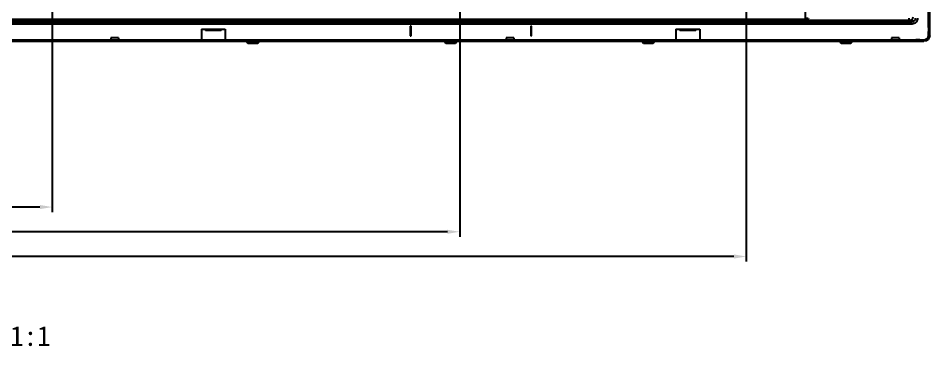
# Model space of a CAD drawing. Header units: millimetres. Extents: x 10037 to 11393, y -913 to 246.
# Drawn here: x 10931.7 to 11392.8, y -801 to -633.8 of the extents above; entities that cross this region are included whole.
import ezdxf

# ---------------------------------------------------------------- set-up
doc = ezdxf.new("R2010")
doc.units = ezdxf.units.MM
doc.header["$LTSCALE"] = 46.255
doc.layers.get('0').update_dxf_attribs({"linetype": 'CONTINUOUS'})
doc.layers.add('1', color=7, linetype='CONTINUOUS', true_color=0xffffff)
doc.styles.get("Standard").update_dxf_attribs({"font": 'simfang.ttf'})

msp = doc.modelspace()

# ---------------------------------------------------------------- linework, layer by layer
at = {"color": 2}
msp.add_line((11392.82, -642.5), (11392.82, 52.6), dxfattribs=at)
at = {"color": 7}
for p, q in [((10948.92, -535.5), (10948.92, -731.84)), ((11155.02, -535.5), (11155.02, -744.34)), ((11300.02, -535.5), (11300.02, -756.84)), ((10942.67, -729.34), (10580.83, -729.34)), ((11148.77, -741.84), (10684.03, -741.84)), ((11293.77, -754.34), (10759.67, -754.34))]:
    msp.add_line(p, q, dxfattribs=at)
for points in [[(10942.67, -728.3), (10942.67, -730.38), (10948.92, -729.34)], [(11148.77, -740.8), (11148.77, -742.88), (11155.02, -741.84)], [(11293.77, -753.3), (11293.77, -755.38), (11300.02, -754.34)]]:
    msp.add_solid(points, dxfattribs=at)
at = {"layer": '1', "color": 7, "linetype": 'Continuous'}
for p, q in [((11392.12, -638.5), (11392.12, -618.2)), ((11392.82, -638.5), (11392.82, -618.2)), ((11329.75, -628.3), (11329.75, -634.26)), ((11383.48, -635.73), (10177.36, -635.73)), ((11383.48, -635.9), (10177.36, -635.9)), ((10231.09, -634.26), (11329.75, -634.26)), ((11329.75, -634.93), (10231.09, -634.93)), ((10231.09, -635.05), (11329.75, -635.05)), ((11329.75, -634.97), (11329.75, -634.26)), ((11330.44, -635.03), (11382.42, -635.03)), ((11331.09, -634.84), (11382.42, -634.84)), ((11382.42, -635.03), (11382.42, -633.84)), ((11382.42, -635.03), (11383.43, -635.7)), ((11383.48, -636.84), (11383.48, -635.73)), ((11384.8, -635.3), (11383.64, -634.53)), ((11383.48, -636.91), (10177.36, -636.91)), ((11024.42, -639.4), (11026.42, -639.4)), ((11024.42, -639.4), (11024.42, -644.8)), ((11026.42, -639.4), (11026.42, -640.1)), ((11026.42, -639.4), (11026.92, -639.4)), ((11026.92, -640.1), (11026.42, -640.1)), ((11026.92, -639.4), (11033.92, -639.4)), ((11026.92, -639.45), (11026.92, -640.05)), ((11033.92, -640.1), (11026.92, -640.1)), ((11033.92, -639.4), (11034.42, -639.4)), ((11033.92, -640.05), (11033.92, -639.45)), ((11034.42, -640.1), (11033.92, -640.1)), ((11034.42, -639.4), (11036.42, -639.4)), ((11034.42, -640.1), (11034.42, -639.4)), ((11036.42, -639.4), (11036.42, -644.8)), ((11130.42, -637.8), (11129.92, -637.8)), ((11129.92, -637.8), (11129.92, -642.8)), ((11130.42, -642.8), (11130.42, -637.8)), ((11191.42, -637.8), (11190.92, -637.8)), ((11190.92, -637.8), (11190.92, -642.8)), ((11191.42, -642.8), (11191.42, -637.8)), ((11264.42, -639.4), (11266.42, -639.4)), ((11264.42, -639.4), (11264.42, -644.8)), ((11266.42, -639.4), (11266.42, -640.1)), ((11266.42, -639.4), (11266.92, -639.4)), ((11266.92, -640.1), (11266.42, -640.1)), ((11266.92, -639.4), (11273.92, -639.4)), ((11266.92, -639.45), (11266.92, -640.05)), ((11273.92, -640.1), (11266.92, -640.1)), ((11273.92, -639.4), (11274.42, -639.4)), ((11273.92, -640.05), (11273.92, -639.45)), ((11274.42, -640.1), (11273.92, -640.1)), ((11274.42, -639.4), (11276.42, -639.4)), ((11274.42, -640.1), (11274.42, -639.4)), ((11276.42, -639.4), (11276.42, -644.8)), ((11392.12, -638.5), (11392.12, -640.5)), ((11392.82, -640.5), (11392.12, -640.5)), ((11392.12, -642.5), (11392.12, -640.5)), ((11392.17, -638.5), (11392.77, -638.5)), ((11392.82, -640.5), (11392.82, -638.5)), ((11392.82, -642.5), (11392.82, -640.5)), ((10175.02, -644.8), (11385.82, -644.8)), ((10175.02, -645.5), (11385.82, -645.5)), ((10978.49, -643.7), (10978.49, -644.8)), ((10982.34, -643.7), (10978.49, -643.7)), ((10982.34, -643.7), (10982.34, -644.8)), ((11047.22, -645.5), (11047.92, -646.5)), ((11049.12, -646.46), (11048.48, -645.54)), ((11052.36, -645.54), (11051.72, -646.46)), ((11052.92, -646.5), (11053.62, -645.5)), ((11129.92, -642.8), (11130.42, -642.8)), ((11147.22, -645.5), (11147.92, -646.5)), ((11149.12, -646.46), (11148.48, -645.54)), ((11152.36, -645.54), (11151.72, -646.46)), ((11152.92, -646.5), (11153.62, -645.5)), ((11178.49, -643.7), (11178.49, -644.8)), ((11182.34, -643.7), (11178.49, -643.7)), ((11182.34, -643.7), (11182.34, -644.8)), ((11190.92, -642.8), (11191.42, -642.8)), ((11247.22, -645.5), (11247.92, -646.5)), ((11249.12, -646.46), (11248.48, -645.54)), ((11252.36, -645.54), (11251.72, -646.46)), ((11252.92, -646.5), (11253.62, -645.5)), ((11347.22, -645.5), (11347.92, -646.5)), ((11349.12, -646.46), (11348.48, -645.54)), ((11352.36, -645.54), (11351.72, -646.46)), ((11352.92, -646.5), (11353.62, -645.5)), ((11373.49, -643.7), (11373.49, -644.8)), ((11377.34, -643.7), (11373.49, -643.7)), ((11377.34, -643.7), (11377.34, -644.8)), ((11387.82, -644.8), (11385.82, -644.8)), ((11385.82, -645.45), (11385.82, -644.85)), ((11385.82, -645.5), (11387.82, -645.5)), ((11387.82, -644.8), (11389.82, -644.8)), ((11387.82, -644.8), (11387.82, -645.5)), ((11387.82, -645.5), (11389.82, -645.5)), ((11047.92, -646.5), (11049.15, -646.5)), ((11049.15, -646.5), (11051.69, -646.5)), ((11051.69, -646.5), (11052.92, -646.5)), ((11147.92, -646.5), (11149.15, -646.5)), ((11149.15, -646.5), (11151.69, -646.5)), ((11151.69, -646.5), (11152.92, -646.5)), ((11247.92, -646.5), (11249.15, -646.5)), ((11249.15, -646.5), (11251.69, -646.5)), ((11251.69, -646.5), (11252.92, -646.5)), ((11347.92, -646.5), (11349.15, -646.5)), ((11349.15, -646.5), (11351.69, -646.5)), ((11351.69, -646.5), (11352.92, -646.5))]:
    msp.add_line(p, q, dxfattribs=at)
at = {"layer": '1', "color": 7, "linetype": 'Continuous', "extrusion": (0, 0, -1)}
msp.add_arc((-11389.82, -642.5), 3, 180, 270, dxfattribs=at)
at = {"layer": '1', "color": 7, "linetype": 'Continuous'}
msp.add_arc((11389.82, -642.5), 2.3, 270, 0, dxfattribs=at)
for centre, major_axis, ratio, start_param, end_param in [((11330.39, -634.24), (-0.041, 0.799), 0.279165, 1.556468, 2.72609), ((11382.42, -633.06), (-1.1, -1.67), 0.952213, 0.604718, 2.130556)]:
    msp.add_ellipse(centre, major_axis=major_axis, ratio=ratio, start_param=start_param, end_param=end_param, dxfattribs=at)
for points in [[(11329.75, -634.26), (11329.79, -634.26), (11329.89, -634.26), (11330.03, -634.25), (11330.12, -634.25), (11330.17, -634.24)], [(11329.75, -635.05), (11329.82, -635.05), (11329.96, -635.05), (11330.18, -635.04), (11330.32, -635.04), (11330.39, -635.03)], [(11330.17, -634.24), (11330.2, -634.24), (11330.28, -634.23), (11330.38, -634.22), (11330.47, -634.19), (11330.56, -634.16), (11330.64, -634.12), (11330.71, -634.07), (11330.77, -634.01), (11330.83, -633.94), (11330.87, -633.86), (11330.91, -633.77), (11330.95, -633.66), (11330.97, -633.58), (11330.98, -633.53)], [(11386.64, -633.8), (11386.64, -634.14), (11386.54, -634.76), (11386.11, -635.63), (11385.43, -636.33), (11384.5, -636.8), (11383.83, -636.91), (11383.48, -636.91)]]:
    msp.add_open_spline(points, degree=3, dxfattribs=at)
for points, knots in [([(11330.43, -635.03), (11330.58, -635.01), (11330.81, -634.98), (11331.06, -634.87), (11331.28, -634.71), (11331.49, -634.42), (11331.58, -634.08), (11331.62, -633.91)], [0, 0, 0, 0, 0.230695, 0.357091, 0.48447, 0.740561, 1, 1, 1, 1]), ([(11385.48, -633.85), (11385.48, -634.01), (11385.44, -634.33), (11385.26, -634.78), (11384.95, -635.19), (11384.53, -635.5), (11384.04, -635.69), (11383.69, -635.73), (11383.53, -635.73)], [0, 0, 0, 0, 0.151342, 0.318173, 0.485401, 0.657874, 0.836593, 1, 1, 1, 1])]:
    msp.add_open_spline(points, degree=3, knots=knots, dxfattribs=at)

# ---------------------------------------------------------------- texts
at = {"color": 7}
msp.add_text('JHD550N4喷胶图纸，图纸比例1:1', height=10, dxfattribs=at).set_placement((10750.46, -799.54))

doc.saveas('drawing.dxf')
